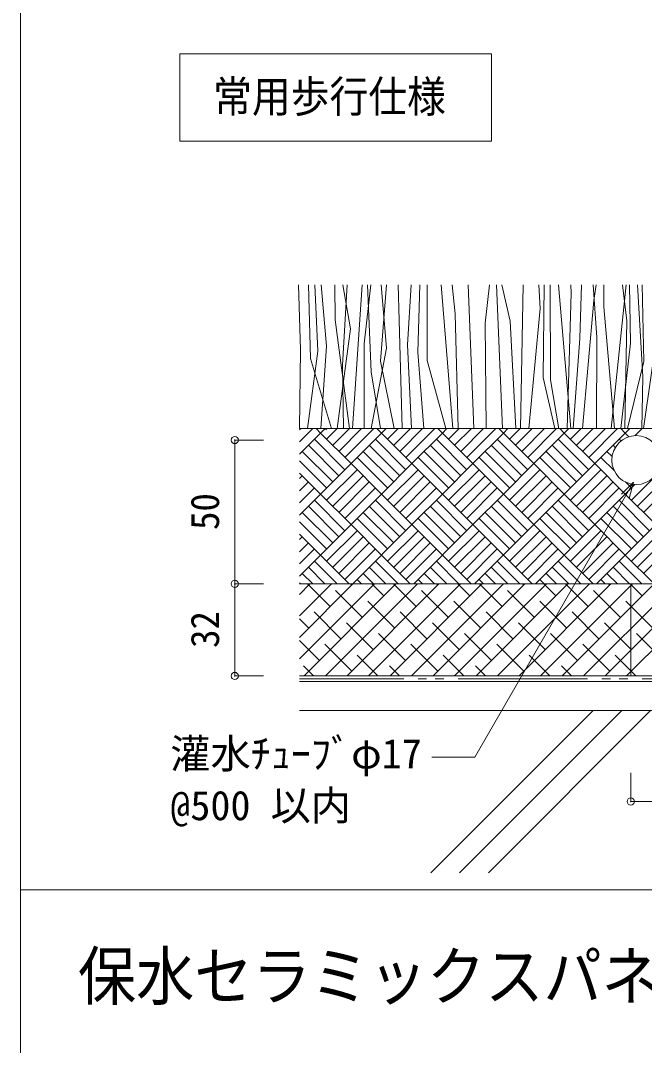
# Model space of a CAD drawing. Units: millimetres, scale not verified. Extents: x -1025 to 21313, y -14570 to 806.
# Drawn here: x 9.4 to 226.6, y -14.8 to 341.6 of the extents above; entities that cross this region are included whole.
import ezdxf
from ezdxf.enums import TextEntityAlignment as Align

# ---------------------------------------------------------------- set-up
doc = ezdxf.new("R2010")
doc.units = ezdxf.units.MM
doc.header["$LTSCALE"] = 5
doc.header["$PDMODE"] = 32
doc.header["$PDSIZE"] = 2.5
doc.linetypes.add('DOUBLE_CHAIN2', pattern=[12.8, 9, -1, 0.6, -0.6, 0.6, -1])
for name, color, linetype, lineweight in [('1-0', 9, 'Continuous', 18), ('1-C_DIM', 4, 'Continuous', 18), ('1-D_TXT', 7, 'Continuous', 9), ('F-0', 7, 'Continuous', 18)]:
    doc.layers.add(name, color=color, linetype=linetype, lineweight=lineweight)
doc.layers.add('E-D_TXT', color=7, linetype='Continuous')
doc.styles.add('ＭＳ ゴシック', font='')
doc.styles.get('ＭＳ ゴシック').set_extended_font_data('MS Gothic')

msp = doc.modelspace()

# ---------------------------------------------------------------- linework, layer by layer
at = {"layer": '1-0', "color": 3, "lineweight": 9}
for p, q in [((106.933, 227.123), (106.164, 249.696)), ((110.396, 224.056), (109.631, 249.696)), ((112.957, 226.618), (111.916, 249.696)), ((115.898, 228.327), (114.138, 249.696)), ((118.934, 237.504), (118.815, 249.696)), ((121.495, 221.708), (123.197, 249.696)), ((124.29, 234.411), (121.619, 249.696)), ((125.057, 199.696), (128.413, 249.696)), ((129.115, 229.128), (131.369, 249.696)), ((131.528, 219.36), (130.175, 249.696)), ((134.722, 223.12), (136.885, 249.696)), ((136.864, 227.685), (135.014, 249.696)), ((141.251, 237.423), (140.936, 249.696)), ((144.136, 228.769), (145.385, 249.696)), ((147.742, 226.244), (148.412, 249.696)), ((150.987, 223.36), (150.987, 249.696)), ((159.903, 199.696), (155.821, 249.696)), ((160.724, 239.587), (159.651, 249.696)), ((167.196, 199.696), (165.309, 249.696)), ((171.181, 236.341), (172.702, 249.696)), ((177.26, 199.696), (175.162, 249.696)), ((179.835, 237.062), (176.964, 249.696)), ((183.444, 199.696), (184.431, 249.696)), ((190.293, 241.39), (189.84, 249.696)), ((191.388, 217.439), (191.762, 249.696)), ((193.878, 216.667), (193.781, 249.696)), ((200.959, 199.696), (196.678, 249.696)), ((201.111, 246.799), (201.048, 249.696)), ((204.072, 231.002), (204.696, 249.696)), ((210.093, 231.378), (208.709, 249.696)), ((209.044, 244.274), (209.751, 249.696)), ((212.454, 242.051), (212.454, 249.696)), ((214.98, 199.696), (220.243, 249.696)), ((220.508, 237.115), (218.935, 249.696)), ((221.759, 229.371), (221.42, 249.696)), ((226.024, 217.706), (224.169, 249.696)), ((226.353, 222.999), (225.876, 249.696)), ((199.705, 199.696), (201.111, 246.799)), ((205.025, 199.696), (209.044, 244.274)), ((161.811, 199.696), (160.724, 239.587)), ((186.339, 199.696), (190.293, 241.39)), ((216.236, 199.696), (212.454, 242.051)), ((123.903, 199.696), (118.934, 237.504)), ((142.319, 199.696), (141.251, 237.423)), ((171.533, 199.696), (171.181, 236.341)), ((181.819, 199.696), (179.835, 237.062)), ((219.744, 199.696), (220.508, 237.115)), ((226.296, 199.696), (231.679, 237.634)), ((119.638, 199.696), (124.29, 234.411)), ((115.898, 228.327), (113.982, 199.696)), ((129.115, 199.696), (129.115, 229.128)), ((145.59, 199.696), (144.136, 228.769)), ((201.815, 199.768), (204.072, 231.002)), ((209.97, 199.696), (210.093, 231.378)), ((218.378, 199.696), (221.759, 229.371)), ((106.547, 199.696), (106.933, 227.123)), ((109.382, 199.696), (112.957, 226.618)), ((131.528, 199.722), (136.864, 227.685)), ((149.838, 199.696), (147.742, 226.244)), ((117.653, 199.722), (110.396, 224.056)), ((121.911, 199.696), (121.495, 221.708)), ((139.555, 199.696), (134.722, 223.12)), ((157.503, 199.696), (150.987, 223.36)), ((220.704, 199.696), (226.353, 222.999)), ((134.73, 199.722), (131.528, 219.36)), ((195.469, 199.685), (191.388, 217.439)), ((225.648, 199.696), (226.024, 217.706)), ((196.759, 199.641), (193.878, 216.667))]:
    msp.add_line(p, q, dxfattribs=at)
at = {"layer": '1-0'}
for p, q in [((219.692, 209.2), (219.692, 209.2)), ((106.547, 199.28), (106.963, 199.696)), ((106.547, 195.037), (111.206, 199.696)), ((113.875, 198.122), (112.301, 199.696)), ((113.875, 198.122), (115.496, 199.744)), ((115.996, 199.244), (115.544, 199.696)), ((115.996, 196.001), (119.691, 199.696)), ((118.118, 193.88), (123.918, 199.681)), ((120.239, 191.759), (128.176, 199.696)), ((122.36, 189.637), (132.419, 199.696)), ((137.209, 196.001), (140.904, 199.696)), ((139.331, 193.88), (145.147, 199.696)), ((141.452, 191.759), (149.39, 199.696)), ((143.573, 189.637), (153.632, 199.696)), ((154.728, 199.696), (156.301, 198.122)), ((156.301, 198.122), (157.875, 199.696)), ((156.301, 198.122), (157.875, 199.696)), ((158.423, 196.001), (162.118, 199.696)), ((160.544, 193.88), (166.36, 199.696)), ((162.665, 191.759), (170.603, 199.696)), ((164.787, 189.637), (174.846, 199.696)), ((177.515, 198.122), (175.941, 199.696)), ((177.515, 198.122), (179.088, 199.696)), ((179.636, 196.001), (183.446, 199.812)), ((181.757, 193.88), (187.573, 199.696)), ((183.879, 191.759), (191.816, 199.696)), ((186, 189.637), (196.059, 199.696)), ((198.728, 198.122), (197.154, 199.696)), ((198.728, 198.122), (200.301, 199.696)), ((200.849, 196.001), (204.544, 199.696)), ((202.97, 193.88), (208.787, 199.696)), ((205.092, 191.759), (213.029, 199.696)), ((207.213, 189.637), (217.272, 199.696)), ((219.941, 198.122), (218.373, 199.691)), ((219.941, 198.122), (221.515, 199.696)), ((223.274, 197.213), (225.703, 199.642)), ((106.547, 190.794), (113.875, 198.122)), ((113.875, 198.122), (124.482, 187.516)), ((124.482, 187.516), (135.088, 198.122)), ((135.088, 198.122), (145.695, 187.516)), ((145.695, 187.516), (156.301, 198.122)), ((156.301, 198.122), (166.908, 187.516)), ((166.908, 187.516), (177.515, 198.122)), ((177.515, 198.122), (188.121, 187.516)), ((188.121, 187.516), (198.728, 198.122)), ((198.728, 198.122), (209.334, 187.516)), ((209.334, 187.516), (219.941, 198.122)), ((219.941, 198.122), (221.224, 196.84)), ((120.239, 183.273), (109.632, 193.88)), ((122.36, 185.395), (111.754, 196.001)), ((141.452, 183.273), (130.846, 193.88)), ((143.573, 185.395), (132.967, 196.001)), ((162.665, 183.273), (152.059, 193.88)), ((164.787, 185.395), (154.18, 196.001)), ((183.879, 183.273), (173.272, 193.88)), ((186, 185.395), (175.393, 196.001)), ((205.092, 183.273), (194.485, 193.88)), ((207.213, 185.395), (196.606, 196.001)), ((216.474, 193.104), (215.698, 193.88)), ((218.454, 195.367), (217.82, 196.001)), ((118.118, 181.152), (107.511, 191.759)), ((137.209, 179.031), (126.603, 189.637)), ((139.331, 181.152), (128.724, 191.759)), ((158.423, 179.031), (147.816, 189.637)), ((160.544, 181.152), (149.937, 191.759)), ((179.636, 179.031), (169.029, 189.637)), ((181.757, 181.152), (171.151, 191.759)), ((200.849, 179.031), (190.242, 189.637)), ((202.97, 181.152), (192.364, 191.759)), ((216.15, 184.943), (211.456, 189.637)), ((215.354, 189.982), (213.577, 191.759)), ((115.996, 179.031), (106.547, 188.48)), ((113.875, 176.909), (124.482, 187.516)), ((115.996, 174.788), (126.603, 185.395)), ((135.088, 176.909), (124.482, 187.516)), ((135.088, 176.909), (145.695, 187.516)), ((137.209, 174.788), (147.816, 185.395)), ((156.301, 176.909), (145.695, 187.516)), ((156.301, 176.909), (166.908, 187.516)), ((158.423, 174.788), (169.029, 185.395)), ((177.515, 176.909), (166.908, 187.516)), ((177.515, 176.909), (188.121, 187.516)), ((179.636, 174.788), (190.242, 185.395)), ((198.728, 176.909), (188.121, 187.516)), ((198.728, 176.909), (209.334, 187.516)), ((200.849, 174.788), (211.456, 185.395)), ((219.941, 176.909), (209.334, 187.516)), ((222.062, 174.788), (232.669, 185.395)), ((113.875, 176.909), (106.547, 184.237)), ((106.547, 182.309), (107.511, 183.273)), ((118.118, 172.667), (128.724, 183.273)), ((139.331, 172.667), (149.937, 183.273)), ((160.544, 172.667), (171.151, 183.273)), ((181.757, 172.667), (192.364, 183.273)), ((202.97, 172.667), (213.577, 183.273)), ((224.184, 172.667), (234.79, 183.273)), ((106.547, 178.067), (109.632, 181.152)), ((106.547, 173.824), (111.754, 179.031)), ((120.239, 170.545), (130.846, 181.152)), ((122.36, 168.424), (132.967, 179.031)), ((141.452, 170.545), (152.059, 181.152)), ((143.573, 168.424), (154.18, 179.031)), ((162.665, 170.545), (173.272, 181.152)), ((164.787, 168.424), (175.393, 179.031)), ((183.879, 170.545), (194.485, 181.152)), ((186, 168.424), (196.606, 179.031)), ((205.092, 170.545), (215.698, 181.152)), ((207.213, 168.424), (217.82, 179.031)), ((219.941, 176.909), (223.273, 180.241)), ((222.062, 179.031), (219.977, 181.116)), ((226.305, 170.545), (236.912, 181.152)), ((106.547, 169.581), (113.875, 176.909)), ((122.36, 164.181), (111.754, 174.788)), ((113.875, 176.909), (124.482, 166.303)), ((124.482, 166.303), (135.088, 176.909)), ((143.573, 164.181), (132.967, 174.788)), ((135.088, 176.909), (145.695, 166.303)), ((145.695, 166.303), (156.301, 176.909)), ((164.787, 164.181), (154.18, 174.788)), ((156.301, 176.909), (166.908, 166.303)), ((166.908, 166.303), (177.515, 176.909)), ((186, 164.181), (175.393, 174.788)), ((177.515, 176.909), (188.121, 166.303)), ((188.121, 166.303), (198.728, 176.909)), ((207.213, 164.181), (196.606, 174.788)), ((198.728, 176.909), (209.334, 166.303)), ((209.334, 166.303), (219.941, 176.909)), ((228.426, 164.181), (217.82, 174.788)), ((219.941, 176.909), (230.548, 166.303)), ((120.239, 162.06), (109.632, 172.667)), ((141.452, 162.06), (130.846, 172.667)), ((162.665, 162.06), (152.059, 172.667)), ((183.879, 162.06), (173.272, 172.667)), ((205.092, 162.06), (194.485, 172.667)), ((226.305, 162.06), (215.698, 172.667)), ((118.118, 159.939), (107.511, 170.545)), ((137.209, 157.817), (126.603, 168.424)), ((139.331, 159.939), (128.724, 170.545)), ((158.423, 157.817), (147.816, 168.424)), ((160.544, 159.939), (149.937, 170.545)), ((179.636, 157.817), (169.029, 168.424)), ((181.757, 159.939), (171.151, 170.545)), ((200.849, 157.817), (190.242, 168.424)), ((202.97, 159.939), (192.364, 170.545)), ((222.062, 157.817), (211.456, 168.424)), ((224.184, 159.939), (213.577, 170.545)), ((115.996, 157.817), (106.547, 167.267)), ((106.547, 148.368), (124.482, 166.303)), ((126.603, 164.181), (115.996, 153.575)), ((135.088, 155.696), (124.482, 166.303)), ((125.088, 145.696), (145.695, 166.303)), ((147.816, 164.181), (137.209, 153.575)), ((156.301, 155.696), (145.695, 166.303)), ((146.301, 145.696), (166.908, 166.303)), ((169.029, 164.181), (158.423, 153.575)), ((177.515, 155.696), (166.908, 166.303)), ((167.515, 145.696), (188.121, 166.303)), ((190.242, 164.181), (179.636, 153.575)), ((198.728, 155.696), (188.121, 166.303)), ((188.728, 145.696), (209.334, 166.303)), ((211.456, 164.181), (200.849, 153.575)), ((219.941, 155.696), (209.334, 166.303)), ((219.941, 155.696), (230.548, 166.303)), ((232.669, 164.181), (222.062, 153.575)), ((113.875, 155.696), (106.547, 163.024)), ((107.511, 162.06), (106.547, 161.096)), ((128.724, 162.06), (118.118, 151.453)), ((149.937, 162.06), (139.331, 151.453)), ((171.151, 162.06), (160.544, 151.453)), ((192.364, 162.06), (181.757, 151.453)), ((213.577, 162.06), (202.97, 151.453)), ((234.79, 162.06), (224.184, 151.453)), ((109.632, 159.939), (106.547, 156.853)), ((111.754, 157.817), (106.547, 152.611)), ((130.846, 159.939), (120.239, 149.332)), ((132.967, 157.817), (122.36, 147.211)), ((152.059, 159.939), (141.452, 149.332)), ((154.18, 157.817), (143.573, 147.211)), ((173.272, 159.939), (162.665, 149.332)), ((175.393, 157.817), (164.787, 147.211)), ((194.485, 159.939), (183.879, 149.332)), ((196.606, 157.817), (186, 147.211)), ((215.698, 159.939), (205.092, 149.332)), ((217.82, 157.817), (207.213, 147.211)), ((236.912, 159.939), (226.305, 149.332)), ((111.754, 153.575), (119.632, 145.696)), ((123.875, 145.696), (113.875, 155.696)), ((132.967, 153.575), (140.846, 145.696)), ((145.088, 145.696), (135.088, 155.696)), ((154.18, 153.575), (162.059, 145.696)), ((166.301, 145.696), (156.301, 155.696)), ((175.393, 153.575), (183.272, 145.696)), ((187.515, 145.696), (177.515, 155.696)), ((196.606, 153.575), (204.485, 145.696)), ((208.728, 145.696), (198.728, 155.696)), ((219.941, 155.696), (209.941, 145.696)), ((217.82, 153.575), (225.698, 145.696)), ((229.941, 145.696), (219.941, 155.696)), ((109.632, 151.453), (115.39, 145.696)), ((130.846, 151.453), (136.603, 145.696)), ((152.059, 151.453), (157.816, 145.696)), ((173.272, 151.453), (179.029, 145.696)), ((194.485, 151.453), (200.242, 145.696)), ((215.698, 151.453), (221.456, 145.696)), ((107.511, 149.332), (111.147, 145.696)), ((126.603, 147.211), (128.118, 145.696)), ((128.724, 149.332), (132.36, 145.696)), ((147.816, 147.211), (149.331, 145.696)), ((149.937, 149.332), (153.573, 145.696)), ((169.029, 147.211), (170.544, 145.696)), ((171.151, 149.332), (174.787, 145.696)), ((190.242, 147.211), (191.757, 145.696)), ((192.364, 149.332), (196, 145.696)), ((211.456, 147.211), (212.97, 145.696)), ((213.577, 149.332), (217.213, 145.696)), ((106.547, 146.054), (106.904, 145.696))]:
    msp.add_line(p, q, dxfattribs=at)
at = {"layer": '1-0', "color": 7}
for p, q in [((721.809, 199.696), (106.547, 199.696)), ((106.547, 111.696), (853.52, 111.696)), ((106.547, 101.696), (853.52, 101.696)), ((208.776, 101.696), (152.285, 45.205)), ((218.776, 101.696), (162.285, 45.205)), ((228.776, 101.696), (172.285, 45.205))]:
    msp.add_line(p, q, dxfattribs=at)
at = {"layer": '1-0', "color": 2}
for p, q in [((106.547, 145.696), (721.844, 145.696)), ((106.547, 113.661), (721.844, 113.661))]:
    msp.add_line(p, q, dxfattribs=at)
at = {"layer": '1-0', "color": 3}
for p, q in [((106.547, 142.042), (110.201, 145.696)), ((106.547, 134.559), (117.684, 145.696)), ((106.547, 127.075), (125.168, 145.696)), ((106.547, 119.592), (132.651, 145.696)), ((108.135, 113.696), (140.135, 145.696)), ((117.25, 137.778), (109.332, 145.696)), ((115.619, 113.696), (147.619, 145.696)), ((128.475, 134.037), (119.121, 143.391)), ((123.103, 113.696), (155.102, 145.696)), ((124.734, 145.262), (124.299, 145.696)), ((130.586, 113.696), (162.586, 145.696)), ((135.959, 141.52), (131.783, 145.696)), ((138.07, 113.696), (170.069, 145.696)), ((147.184, 137.778), (139.266, 145.696)), ((145.553, 113.696), (177.553, 145.696)), ((158.41, 134.037), (149.055, 143.391)), ((153.037, 113.696), (185.036, 145.696)), ((154.668, 145.262), (154.233, 145.696)), ((160.52, 113.696), (192.52, 145.696)), ((165.893, 141.52), (161.717, 145.696)), ((168.004, 113.696), (200.003, 145.696)), ((177.118, 137.778), (169.2, 145.696)), ((175.487, 113.696), (207.487, 145.696)), ((188.344, 134.037), (178.989, 143.391)), ((182.971, 113.696), (214.97, 145.696)), ((184.602, 145.262), (184.168, 145.696)), ((190.454, 113.696), (222.454, 145.696)), ((195.827, 141.52), (191.651, 145.696)), ((197.938, 113.696), (229.938, 145.696)), ((207.053, 137.778), (199.135, 145.696)), ((205.421, 113.696), (237.421, 145.696)), ((218.278, 134.037), (208.924, 143.391)), ((212.905, 113.696), (244.905, 145.696)), ((214.536, 145.262), (214.102, 145.696)), ((220.389, 113.696), (252.388, 145.696)), ((225.761, 141.52), (221.585, 145.696)), ((139.701, 130.295), (130.346, 139.649)), ((169.635, 130.295), (160.281, 139.649)), ((199.569, 130.295), (190.215, 139.649)), ((229.503, 130.295), (220.149, 139.649)), ((120.992, 126.553), (111.638, 135.907)), ((150.926, 126.553), (141.572, 135.907)), ((180.86, 126.553), (171.506, 135.907)), ((210.794, 126.553), (201.44, 135.907)), ((109.767, 130.295), (106.547, 133.514)), ((132.217, 122.811), (122.863, 132.166)), ((162.151, 122.811), (152.797, 132.166)), ((192.086, 122.811), (182.731, 132.166)), ((222.02, 122.811), (212.665, 132.166)), ((143.443, 119.069), (134.088, 128.424)), ((173.377, 119.069), (164.022, 128.424)), ((203.311, 119.069), (193.956, 128.424)), ((233.245, 119.069), (223.891, 128.424)), ((113.508, 119.069), (106.547, 126.03)), ((124.734, 115.328), (115.379, 124.682)), ((154.668, 115.328), (145.313, 124.682)), ((184.602, 115.328), (175.248, 124.682)), ((214.536, 115.328), (205.182, 124.682)), ((133.848, 113.696), (126.605, 120.94)), ((163.783, 113.696), (156.539, 120.94)), ((193.717, 113.696), (186.473, 120.94)), ((223.651, 113.696), (216.407, 120.94)), ((111.398, 113.696), (107.896, 117.199)), ((141.332, 113.696), (137.83, 117.199)), ((171.266, 113.696), (167.764, 117.199)), ((201.2, 113.696), (197.698, 117.199))]:
    msp.add_line(p, q, dxfattribs=at)
at = {"layer": '1-0', "color": 2, "lineweight": 9}
msp.add_line((221.844, 145.696), (221.844, 113.696), dxfattribs=at)
at = {"layer": '1-0', "color": 7, "linetype": 'DOUBLE_CHAIN2'}
msp.add_line((782.809, 112.696), (106.547, 112.696), dxfattribs=at)
at = {"layer": '1-0'}
msp.add_lwpolyline([(133.515, 199.696), (135.088, 198.122), (136.662, 199.696)], dxfattribs=at)
at = {"layer": '1-0', "color": 7, "lineweight": 9}
msp.add_circle((223.761, 188.727), 8.5, dxfattribs=at)
at = {"layer": '1-C_DIM'}
for p, q in [((94.031, 195.696), (84.031, 195.696)), ((84.031, 113.661), (84.031, 195.696)), ((84.031, 145.696), (94.031, 145.696)), ((84.031, 113.661), (94.031, 113.661)), ((221.844, 70.002), (221.844, 80.002)), ((721.844, 70.002), (221.844, 70.002))]:
    msp.add_line(p, q, dxfattribs=at)
for p in [(84.031, 195.696), (84.031, 145.696), (84.031, 113.661), (221.844, 70.002)]:
    msp.add_point(p, dxfattribs=at)
at = {"layer": '1-D_TXT'}
for p, q in [((64.873, 329.948), (173.36, 329.948)), ((64.873, 299.657), (64.873, 329.948)), ((173.36, 329.948), (173.36, 299.657)), ((64.873, 299.657), (173.36, 299.657)), ((222.762, 181.019), (167.573, 85.429)), ((222.762, 181.019), (218.657, 176.914)), ((222.762, 181.019), (221.259, 175.411)), ((167.573, 85.429), (152.573, 85.429))]:
    msp.add_line(p, q, dxfattribs=at)
at = {"layer": 'F-0', "color": 4, "lineweight": 9}
msp.add_line((9.44, 39.259), (1014.44, 39.259), dxfattribs=at)
msp.add_lwpolyline([(9.44, 698.009), (9.44, -19.746), (9.44, -619.491)], dxfattribs=at)

# ---------------------------------------------------------------- texts
at = {"layer": '1-C_DIM', "color": 7, "style": 'ＭＳ ゴシック', "width": 0.95}
for s, p in [('50', (81.531, 164.446)), ('32', (81.531, 123.428))]:
    msp.add_text(s, height=9.897, rotation=90, dxfattribs=at).set_placement(p, align=Align.BOTTOM_LEFT)
at = {"layer": '1-D_TXT', "style": 'ＭＳ ゴシック', "width": 0.9}
msp.add_text('常用歩行仕様', height=11, dxfattribs=at).set_placement((76.487, 306.343), align=Align.BOTTOM_LEFT)
at = {"layer": '1-D_TXT', "style": 'ＭＳ ゴシック'}
for s, p in [('灌水ﾁｭｰﾌﾞφ17', (61.573, 78.429)), ('@500 以内', (61.573, 60.429))]:
    msp.add_text(s, height=10.26, dxfattribs=at).set_placement(p, align=Align.BOTTOM_LEFT)
at = {"layer": 'E-D_TXT', "style": 'ＭＳ ゴシック', "width": 0.9}
msp.add_text('保水セラミックスパネル『グリーンビズ基盤』の物理的数値', height=16.5, dxfattribs=at).set_placement((29.427, -3.9), align=Align.BOTTOM_LEFT)

doc.saveas('drawing.dxf')
